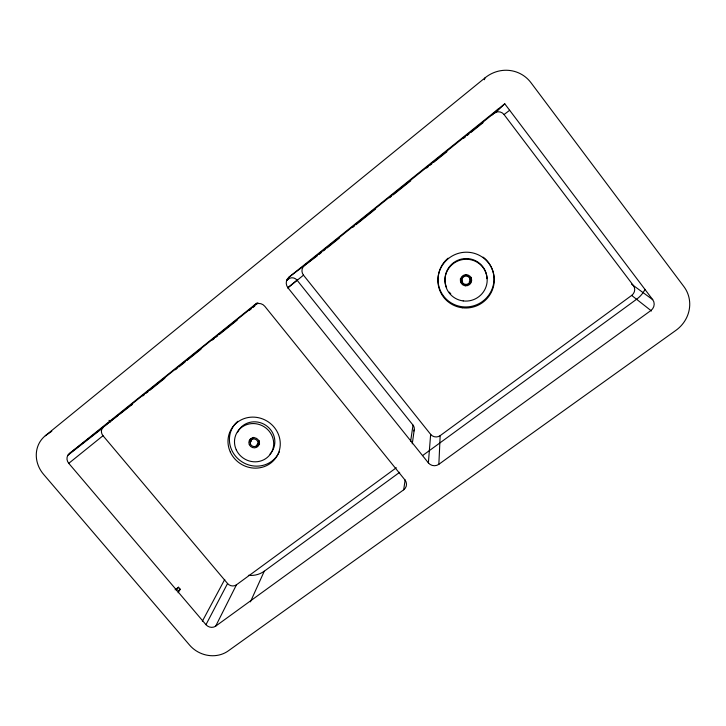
<?xml version="1.0" encoding="UTF-8"?>
<svg xmlns="http://www.w3.org/2000/svg" width="726" height="726" viewBox="0 0 726 726"><rect width="100%" height="100%" fill="white"/><g stroke="black" fill="none" stroke-linecap="round" stroke-linejoin="round"><path stroke-width="1.09" d="M438.858 464.304L440.165 435.645L631.674 295.418A7.333 6.97 -28.1 0 0 633.381 285.518L504.044 114.554A7.532 7.251 -60.5 0 0 493.78 113.428L304.457 265.489A6.942 6.797 54 0 0 303.486 275.163L430.654 434.375L428.385 462.889A7.487 7.142 8.4 0 0 438.858 464.304L650.795 310.61A8.131 7.696 -26.6 0 0 652.728 299.684L504.761 103.8L288.984 277.15A7.668 7.478 51.3 0 0 287.959 287.814L428.385 462.889M412.268 443.813L414.274 429.529M410.626 441.363L413.021 425.127L297.043 280.163A6.298 6.135 51.2 0 0 288.304 279.083L286.589 280.39M256.968 302.987L69.242 453.686A7.242 6.616 41.2 0 0 68.761 463.342L205.975 624.687A7.033 6.38 26.4 0 0 215.695 626.13L403.683 489.805L405.135 479.922M484.278 79.742L485.104 77.791A33.641 32.28 -61 0 1 530.996 82.728L683.901 286.607A32.616 30.773 -26.7 0 1 675.897 330.366L228.263 650.895A28.069 25.41 26.2 0 1 189.568 645.078L43.56 474.323A28.967 26.408 41.6 0 1 45.293 435.754L485.104 77.791M250.425 601.854L264.273 571.199L399.69 472.299M215.695 626.13L236.449 584.811L396.323 467.744M205.975 624.687L227.556 583.513L103.01 435.718A6.588 6.089 41.7 0 1 103.519 426.87L257.902 302.878M202.363 621.202L224.751 579.43M178.088 592.752L180.275 589.267L178.532 587.225L175.093 589.784M176.336 590.692L178.532 587.225M492.31 114.871L498.254 109.027M495.431 112.757L504.761 103.8M287.959 287.814L303.486 275.163M287.596 287.841L297.043 280.163M68.761 463.342L103.01 435.718M142.759 395.951L144.528 394.536M146.289 393.12L148.059 391.704M149.819 390.289L164.811 378.246M175.402 369.752L177.162 368.327M178.923 366.911L185.103 361.956M186.863 360.541L200.975 349.206M212.446 339.995L214.206 338.579M215.976 337.163L217.736 335.748M219.497 334.332L237.139 320.166M249.49 310.247L251.25 308.831M253.02 307.416L254.781 306M286.534 280.499L288.304 279.083M319.023 254.418L321.663 252.294M323.433 250.878L325.194 249.463M326.954 248.047L339.305 238.128M352.537 227.51L354.297 226.085M356.058 224.67L375.46 209.097M389.572 197.762L391.332 196.347M393.102 194.931L410.735 180.765M426.607 168.024L428.376 166.608M430.137 165.183L431.906 163.767M433.667 162.352L446.898 151.734M463.651 138.276L465.411 136.86M467.181 135.444L468.942 134.029M470.702 132.613L483.053 122.694M67.591 455.492L103.183 427.605M69.242 453.686L118.284 415.326M120.017 413.965L132.177 404.455A6.053 5.636 42.3 0 0 131.17 405.525M504.044 114.554L509.652 110.279M288.984 277.15L317.262 255.833M178.551 590.547L180.275 589.267M422.559 455.592L636.657 299.212A26.762 25.483 -29.5 0 0 645.024 289.375M45.293 435.754L51.8 431.244M631.602 284.22L652.728 299.684M631.674 295.418L651.476 310.982M254.309 305.011A7.596 7.342 47.4 0 1 264.827 306.327L404.945 479.94A7.405 7.033 13.3 0 1 403.683 489.805M413.021 425.127A6.162 5.926 11.9 0 1 413.874 431.017M440.165 435.645A6.788 6.525 7.4 0 1 430.654 434.375M236.449 584.811A6.416 5.89 26.5 0 1 227.556 583.513M264.273 571.199A23.559 21.789 26.3 0 1 248.374 575.328M110.298 422.024A24.194 22.497 42.7 0 1 109.018 420.363M483.126 257.14A28.051 27.642 -23.9 0 1 486.847 297.515A28.051 27.642 -23.9 0 1 445.864 298.704A28.051 27.642 -23.9 0 1 448.078 258.166M446.59 287.496A21.045 20.727 -23.9 0 1 461.663 259.028A21.045 20.727 -23.9 0 1 486.955 278.675M450.737 293.776A21.045 20.727 -23.9 0 1 449.321 292.142M471.11 277.241A5.608 5.527 -23.9 0 1 466.655 284.891A5.608 5.527 -23.9 0 1 460.384 278.73M462.598 281.96A4.211 4.147 -23.9 0 1 464.858 275.399A4.211 4.147 -23.9 0 1 470.094 279.909M469.804 280.962A4.211 4.147 -23.9 0 1 469.25 281.906M279.319 451.799A26.363 24.965 31.9 0 1 240.442 460.783A26.363 24.965 31.9 0 1 237.792 421.307M237.411 432.605A19.774 18.722 31.9 0 1 265.725 425.236A19.774 18.722 31.9 0 1 269.99 454.095M259.581 444.031A5.273 4.991 31.9 0 1 256.224 445.945M250.624 442.815A5.273 4.991 31.9 0 1 250.452 438.94M259.173 440.446A3.957 3.748 31.9 0 1 256.968 444.439M251.495 441.381A3.957 3.748 31.9 0 1 251.45 440.392M251.677 439.43A3.957 3.748 31.9 0 1 253.692 437.388M230.342 452.08A26.535 25.12 31.9 0 0 275.417 458.442A26.535 25.12 31.9 0 0 256.605 417.377A26.535 25.12 31.9 0 0 230.342 452.08M236.268 449.802A19.901 18.84 31.9 0 0 270.081 454.521A19.901 18.84 31.9 0 0 255.924 423.748A19.901 18.84 31.9 0 0 236.268 449.802M249.317 444.675A5.309 5.028 31.9 0 0 258.338 445.909A5.309 5.028 31.9 0 0 254.536 437.714A5.309 5.028 31.9 0 0 249.317 444.675M250.497 444.203A3.984 3.766 31.9 0 0 257.267 445.12A3.984 3.766 31.9 0 0 254.409 438.976A3.984 3.766 31.9 0 0 250.497 444.203M465.266 285.799A5.645 5.563 -23.5 0 0 471.238 278.085A5.645 5.563 -23.5 0 0 461.564 276.896A5.645 5.563 -23.5 0 0 465.266 285.799M465.457 284.41A4.238 4.174 -23.5 0 0 469.931 278.63A4.238 4.174 -23.5 0 0 462.671 277.74A4.238 4.174 -23.5 0 0 465.457 284.41M462.235 307.779A28.241 27.824 -23.6 0 0 492.201 269.319A28.241 27.824 -23.6 0 0 443.849 263.22A28.241 27.824 -23.6 0 0 462.235 307.779M463.188 300.927A21.181 20.872 -23.5 0 0 485.63 272.069A21.181 20.872 -23.5 0 0 449.367 267.531A21.181 20.872 -23.5 0 0 463.188 300.927"/></g></svg>
